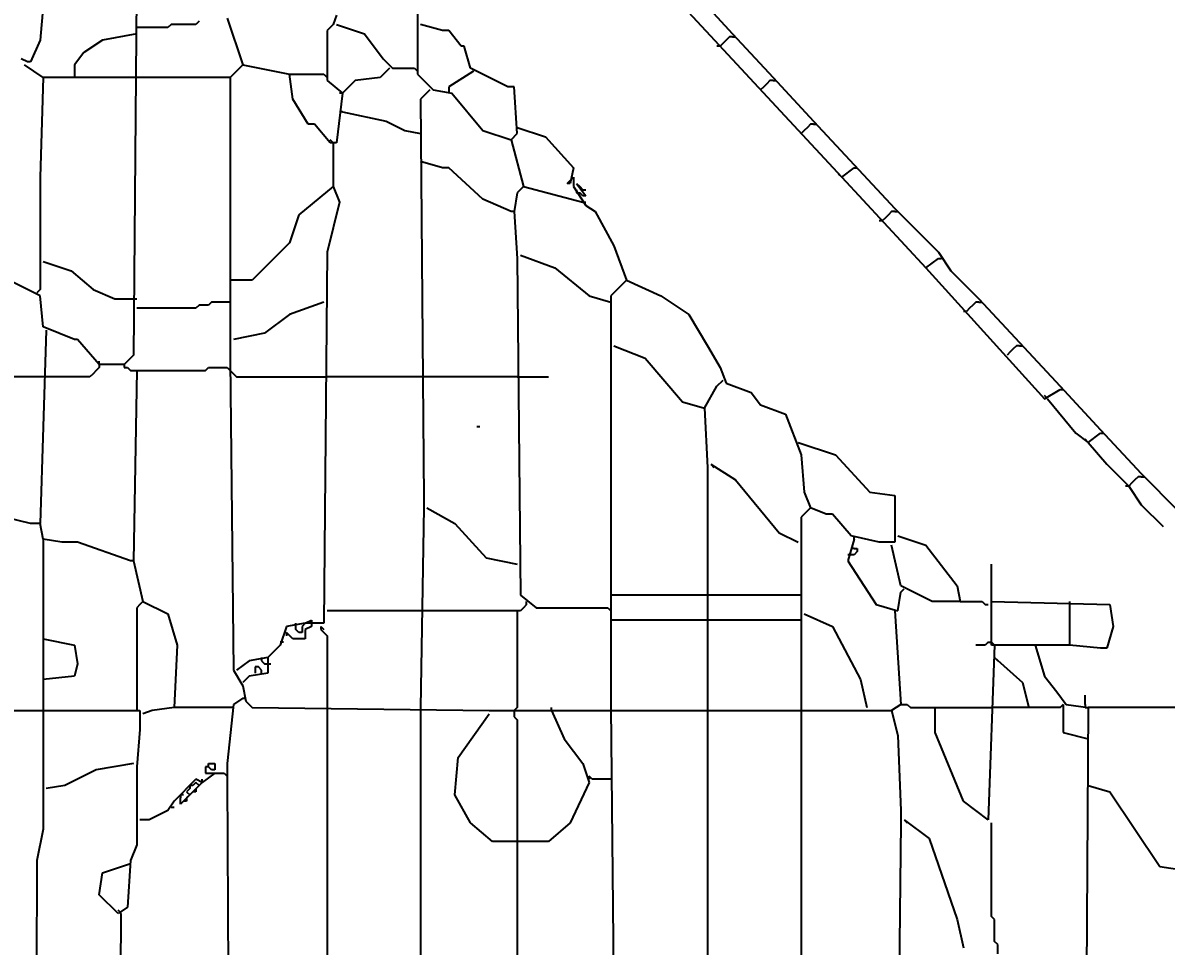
# Model space of a CAD drawing. Extents: x 4511820 to 5180432, y -1526536 to -944957.
# Drawn here: x 5108113.8 to 5108372.8, y -952126.2 to -951917 of the extents above; entities that cross this region are included whole.
import ezdxf

# ---------------------------------------------------------------- set-up
doc = ezdxf.new("R2010")
doc.units = 0
doc.header["$MEASUREMENT"] = 0
doc.layers.get('0').update_dxf_attribs({"linetype": 'CONTINUOUS'})
doc.layers.get('Defpoints').update_dxf_attribs({"color": 61, "linetype": 'CONTINUOUS'})
for name, color, linetype in [('KÓTY', 4, 'CONTINUOUS'), ('ZZ-chladenie', 133, 'CONTINUOUS'), ('ŠRAFY', 82, 'CONTINUOUS')]:
    doc.layers.add(name, color=color, linetype=linetype)
doc.styles.add('STYLE1', font='isocp.shx')
doc.dimstyles.new('STANDARD 50', dxfattribs={"dimtxt": 125, "dimasz": 140, "dimexe": 10, "dimexo": 200, "dimgap": 20, "dimtad": 1, "dimdsep": 46, "dimlunit": 6, "dimtxsty": 'STYLE1', "dimblk1": 'OBLIQUE', "dimblk2": 'OBLIQUE', "dimsah": 1, "dimcen": 2.5, "dimse1": 1, "dimse2": 1, "dimadec": 0, "dimazin": 0, "dimtfac": 1, "dimtmove": 1, "dimatfit": 3, "dimldrblk": 'OBLIQUE', "dimfxl": 1, "dimtolj": 1, "dimtzin": 0, "dimarcsym": 0})

# ---------------------------------------------------------------- blocks, each defined once
blk = doc.blocks.new('_OBLIQUE')
at = {"color": 0, "linetype": 'ByBlock'}
blk.add_line((-0.5, -0.5), (0.5, 0.5), dxfattribs=at)
blk = doc.blocks.new('*D54988')
at = {"layer": 'Defpoints', "color": 0}
for p in [(5104003.24, -949008.5), (5109212.5, -949008.5), (5106890, -959533.5)]:
    blk.add_point(p, dxfattribs=at)
at = {"layer": 'KÓTY', "color": 0, "lineweight": -2}
blk.add_line((5104003.24, -959533.5), (5104003.24, -949008.5), dxfattribs=at)
at = {"layer": 'KÓTY', "color": 0, "linetype": 'ByBlock', "lineweight": -2, "xscale": 140, "yscale": 140, "zscale": 140}
for p, rotation in [((5104003.24, -949008.5), 90), ((5104003.24, -959533.5), 270)]:
    blk.add_blockref('_OBLIQUE', p, dxfattribs=dict(at, rotation=rotation))
at = {"layer": 'KÓTY', "color": 0, "insert": (5103920.7, -954271), "char_height": 125, "attachment_point": 5, "rotation": 90, "style": 'STYLE1'}
blk.add_mtext('\\A1;10ﾠ525', dxfattribs=at)

msp = doc.modelspace()

# ---------------------------------------------------------------- hatches: boundary and pattern name
at = {"layer": 'ŠRAFY', "ltscale": 0.25}
h = msp.add_hatch(dxfattribs=at)
h.set_pattern_fill('DOTS', color=256, scale=2000)
h.paths.add_polyline_path([(5107392.5, -949038.5), (5107392.5, -951138.5), (5105843.5, -951138.5), (5105843.5, -951464.239), (5106123.081, -951464.239), (5106123.081, -951661.239), (5105563.919, -951661.239), (5105563.919, -951464.239), (5105843.5, -951464.239), (5105843.5, -951138.5), (5104992.5, -951138.5), (5104992.5, -949038.5), (5096362.5, -949038.5), (5096362.5, -961778.5), (5097852.5, -961778.5), (5097852.5, -962398.5), (5097822.5, -962398.5), (5097822.5, -967654.081), (5098060.5, -967654.081), (5098060.5, -967374.5), (5098257.5, -967374.5), (5098257.5, -967933.663), (5098060.5, -967933.663), (5098060.5, -967654.081), (5097822.5, -967654.081), (5097822.5, -974608.5), (5102588.5, -974608.5), (5102588.5, -974355.5), (5102308.919, -974355.5), (5102308.919, -974158.5), (5102868.081, -974158.5), (5102868.081, -974355.5), (5102588.5, -974355.5), (5102588.5, -974608.5), (5103176.5, -974608.5), (5103176.5, -974434.302, -0.4142136), (5103006.5, -974264.302, -1), (5103346.5, -974264.302, -0.4142136), (5103176.5, -974434.302), (5103176.5, -974608.5), (5104372.5, -974608.5), (5104372.5, -974573.5), (5104372.5, -974463.366), (5104336.574, -974463.366), (5104336.574, -974183.634), (5104608.426, -974183.634), (5104608.426, -974463.366), (5104572.5, -974463.366), (5104572.5, -974608.5), (5104765.719, -974608.5, -0.1496999), (5104755, -974573.5), (5104755, -974423.5, -0.6080477), (5104853.533, -974372.432), (5104936.985, -974254.16), (5104894.992, -974224.53), (5105016.574, -974146.867), (5105016.574, -974028.634), (5105047.5, -974028.634), (5105248.426, -974028.634), (5105248.426, -974268.366), (5105202.5, -974268.366), (5105202.5, -974448.5, -1), (5105062.5, -974448.5), (5105062.5, -974268.366), (5105016.574, -974268.366), (5105016.574, -974146.867), (5104978.977, -974283.789), (5104936.985, -974254.16), (5104853.533, -974372.432, -0.2437442), (5104880, -974423.5), (5104880, -974573.5, -0.1496999), (5104869.281, -974608.5), (5104995.719, -974608.5, -1.1342513), (5105106.357, -974552.474), (5105369.419, -974458.5), (5105369.419, -974360), (5105928.581, -974360), (5105928.581, -974557), (5105369.419, -974557), (5105369.419, -974458.5), (5105106.357, -974552.474, -0.085987), (5105110, -974573.5, -0.1496999), (5105099.281, -974608.5), (5109182.5, -974608.5), (5109182.5, -963894.122, -0.1316523), (5109147.5, -963903.5), (5108955.441, -963903.5), (5108955.441, -963957.628), (5108723.589, -963957.628), (5108723.589, -963717.897), (5108955.441, -963717.897), (5108955.441, -963763.5), (5109147.5, -963763.5, -0.1316523), (5109182.5, -963772.878), (5109182.5, -963370.782, -0.1032437), (5109157.5, -963376), (5108857.5, -963376, -0.7800315), (5108827.986, -963258.408, -0.1235756), (5108857.5, -963251), (5108901.599, -963251), (5108976.985, -963144.16), (5108934.992, -963114.53), (5109049.502, -963041.384), (5109018.977, -963173.789), (5108976.985, -963144.16), (5108901.599, -963251), (5109157.5, -963251, -0.1032437), (5109182.5, -963256.218), (5109182.5, -949038.5)])
h.paths.add_polyline_path([(5100537.098, -967855.99), (5100537.098, -967286.69), (5100737.213, -967286.69), (5100737.213, -967855.99)], flags=24)
h.paths.add_polyline_path([(5099829.642, -965394.219), (5099829.642, -964975.469), (5100029.691, -964975.469), (5100029.691, -965394.219)], flags=24)
h.paths.add_polyline_path([(5099829.6, -965481.531), (5099829.6, -965369.148), (5100004.378, -965369.148), (5100004.378, -965481.531)], flags=24)
h.paths.add_polyline_path([(5099829.691, -965569.031), (5099829.691, -965456.531), (5100004.691, -965456.531), (5100004.691, -965569.031)], flags=24)
h.paths.add_polyline_path([(5101699.579, -955023.583), (5102268.879, -955023.583), (5102268.879, -955223.697), (5101699.579, -955223.697)], flags=24)
h.paths.add_polyline_path([(5098455.301, -962328.637), (5098455.301, -962066.038), (5098705.301, -962066.038), (5098705.301, -962328.637)], flags=24)
h.paths.add_polyline_path([(5098543.427, -961758.476), (5098543.427, -961470.878), (5098793.427, -961470.878), (5098793.427, -961758.476)], flags=24)
h.paths.add_polyline_path([(5101378.656, -973619.167), (5101666.156, -973619.167), (5101666.156, -973794.169), (5101378.656, -973794.169)], flags=24)
h.paths.add_polyline_path([(5101291.344, -973619.078), (5101403.727, -973619.078), (5101403.727, -973793.856), (5101291.344, -973793.856)], flags=24)
h.paths.add_polyline_path([(5101203.844, -973619.169), (5101316.344, -973619.169), (5101316.344, -973794.169), (5101203.844, -973794.169)], flags=24)
h.paths.add_polyline_path([(5103817.87, -974550.655), (5103817.87, -974350.655), (5104067.87, -974350.655), (5104067.87, -974550.655)], flags=24)
h.paths.add_polyline_path([(5106187.857, -954001.949), (5106920.463, -954001.949), (5106920.463, -954302.768), (5106187.857, -954302.768)], flags=24)
h.paths.add_polyline_path([(5106210.652, -951515.99), (5106906.696, -951515.99), (5106906.696, -951816.808), (5106210.652, -951816.808)], flags=24)
h.paths.add_polyline_path([(5107899.671, -951487.49), (5108633.641, -951487.49), (5108633.641, -951791.719), (5107899.671, -951791.719)], flags=24)
h.paths.add_polyline_path([(5108120.295, -954016.553), (5108699.968, -954016.553), (5108699.968, -954320.783), (5108120.295, -954320.783)], flags=24)
h.paths.add_polyline_path([(5101850.571, -951515.99), (5102546.615, -951515.99), (5102546.615, -951816.808), (5101850.571, -951816.808)], flags=24)
h.paths.add_polyline_path([(5106012.427, -959461.698), (5106581.726, -959461.698), (5106581.726, -959661.812), (5106012.427, -959661.812)], flags=24)
h.paths.add_polyline_path([(5103833.155, -960727.344), (5103833.155, -960439.844), (5104008.156, -960439.844), (5104008.156, -960727.344)], flags=24)
h.paths.add_polyline_path([(5103833.065, -960814.656), (5103833.065, -960702.273), (5104007.844, -960702.273), (5104007.844, -960814.656)], flags=24)
h.paths.add_polyline_path([(5103833.155, -960902.156), (5103833.155, -960789.621), (5104008.156, -960789.621), (5104008.156, -960902.156)], flags=24)
h.paths.add_polyline_path([(5104257.502, -952952.393), (5104257.502, -952689.795), (5104432.6, -952689.795), (5104432.6, -952952.393)], flags=24)
h.paths.add_polyline_path([(5104257.46, -953039.705), (5104257.46, -952927.322), (5104432.238, -952927.322), (5104432.238, -953039.705)], flags=24)
h.paths.add_polyline_path([(5104257.55, -953127.205), (5104257.55, -953014.67), (5104432.551, -953014.67), (5104432.551, -953127.205)], flags=24)
h.paths.add_polyline_path([(5098459.732, -962718.668), (5098459.732, -962431.07), (5098709.732, -962431.07), (5098709.732, -962718.668)], flags=24)
h.paths.add_polyline_path([(5107092.406, -973619.169), (5107354.906, -973619.169), (5107354.906, -973794.169), (5107092.406, -973794.169)], flags=24)
h.paths.add_polyline_path([(5107005.094, -973619.078), (5107117.477, -973619.078), (5107117.477, -973793.856), (5107005.094, -973793.856)], flags=24)
h.paths.add_polyline_path([(5106905.094, -973619.169), (5107030.094, -973619.169), (5107030.094, -973794.169), (5106905.094, -973794.169)], flags=24)
h.paths.add_polyline_path([(5096396.76, -955484.199), (5096684.358, -955484.199), (5096684.358, -955734.199), (5096396.76, -955734.199)], flags=24)
h.paths.add_polyline_path([(5108891.981, -955576.255), (5109179.58, -955576.255), (5109179.58, -955826.255), (5108891.981, -955826.255)], flags=24)
h.paths.add_polyline_path([(5099848.356, -952144.844), (5099848.356, -951882.344), (5100023.356, -951882.344), (5100023.356, -952144.844)], flags=24)
h.paths.add_polyline_path([(5099848.265, -952232.156), (5099848.265, -952119.773), (5100023.043, -952119.773), (5100023.043, -952232.156)], flags=24)
h.paths.add_polyline_path([(5099848.356, -952319.656), (5099848.356, -952206.952), (5100023.356, -952206.952), (5100023.356, -952319.656)], flags=24)
h.paths.add_polyline_path([(5099848.356, -958544.844), (5099848.356, -958282.344), (5100023.356, -958282.344), (5100023.356, -958544.844)], flags=24)
h.paths.add_polyline_path([(5099848.265, -958632.156), (5099848.265, -958519.773), (5100023.043, -958519.773), (5100023.043, -958632.156)], flags=24)
h.paths.add_polyline_path([(5099848.356, -958719.656), (5099848.356, -958606.952), (5100023.356, -958606.952), (5100023.356, -958719.656)], flags=24)
h.paths.add_polyline_path([(5097774.055, -955643.761), (5098061.555, -955643.761), (5098061.555, -955818.761), (5097774.055, -955818.761)], flags=24)
h.paths.add_polyline_path([(5097686.743, -955643.67), (5097799.127, -955643.67), (5097799.127, -955818.449), (5097686.743, -955818.449)], flags=24)
h.paths.add_polyline_path([(5097586.743, -955643.761), (5097711.743, -955643.761), (5097711.743, -955818.761), (5097586.743, -955818.761)], flags=24)
h.paths.add_polyline_path([(5107929.281, -959902.954), (5108348.031, -959902.954), (5108348.031, -960102.955), (5107929.281, -960102.955)], flags=24)
h.paths.add_polyline_path([(5107841.969, -959902.864), (5107954.352, -959902.864), (5107954.352, -960077.642), (5107841.969, -960077.642)], flags=24)
h.paths.add_polyline_path([(5107754.469, -959902.954), (5107867.004, -959902.954), (5107867.004, -960077.955), (5107754.469, -960077.955)], flags=24)
h.paths.add_polyline_path([(5101520.531, -959902.955), (5101939.281, -959902.955), (5101939.281, -960102.955), (5101520.531, -960102.955)], flags=24)
h.paths.add_polyline_path([(5101433.219, -959902.864), (5101545.602, -959902.864), (5101545.602, -960077.642), (5101433.219, -960077.642)], flags=24)
h.paths.add_polyline_path([(5101283.219, -959902.906), (5101458.317, -959902.906), (5101458.317, -960078.004), (5101283.219, -960078.004)], flags=24)
h.paths.add_polyline_path([(5097002.131, -961044.093), (5097302.681, -961044.093), (5097302.681, -961219.207), (5097002.131, -961219.207)], flags=24)
h.paths.add_polyline_path([(5096914.819, -961044.116), (5097027.203, -961044.116), (5097027.203, -961218.895), (5096914.819, -961218.895)], flags=24)
h.paths.add_polyline_path([(5096852.319, -961044.207), (5096939.819, -961044.207), (5096939.819, -961219.207), (5096852.319, -961219.207)], flags=24)
h.paths.add_polyline_path([(5098555.441, -955433.643), (5098555.441, -955146.045), (5098730.54, -955146.045), (5098730.54, -955433.643)], flags=24)
h.paths.add_polyline_path([(5098555.399, -955520.955), (5098555.399, -955408.572), (5098730.178, -955408.572), (5098730.178, -955520.955)], flags=24)
h.paths.add_polyline_path([(5098555.489, -955670.955), (5098555.489, -955495.92), (5098730.49, -955495.92), (5098730.49, -955670.955)], flags=24)
h.paths.add_polyline_path([(5098555.441, -968528.643), (5098555.441, -968241.045), (5098730.54, -968241.045), (5098730.54, -968528.643)], flags=24)
h.paths.add_polyline_path([(5098555.399, -968615.955), (5098555.399, -968503.572), (5098730.178, -968503.572), (5098730.178, -968615.955)], flags=24)
h.paths.add_polyline_path([(5098555.489, -968765.955), (5098555.489, -968590.92), (5098730.49, -968590.92), (5098730.49, -968765.955)], flags=24)
h.paths.add_polyline_path([(5099106.157, -961836.143), (5099106.157, -961548.545), (5099281.255, -961548.545), (5099281.255, -961836.143)], flags=24)
h.paths.add_polyline_path([(5099106.115, -961923.455), (5099106.115, -961811.072), (5099280.894, -961811.072), (5099280.894, -961923.455)], flags=24)
h.paths.add_polyline_path([(5099106.205, -962098.455), (5099106.205, -961898.455), (5099281.206, -961898.455), (5099281.206, -962098.455)], flags=24)
h.paths.add_polyline_path([(5103479.631, -961044.093), (5103767.681, -961044.093), (5103767.681, -961219.207), (5103479.631, -961219.207)], flags=24)
h.paths.add_polyline_path([(5103392.319, -961044.116), (5103504.703, -961044.116), (5103504.703, -961218.895), (5103392.319, -961218.895)], flags=24)
h.paths.add_polyline_path([(5103267.319, -961044.207), (5103417.319, -961044.207), (5103417.319, -961219.207), (5103267.319, -961219.207)], flags=24)
h.paths.add_polyline_path([(5099829.69, -971535.469), (5099829.69, -971104.219), (5100029.691, -971104.219), (5100029.691, -971535.469)], flags=24)
h.paths.add_polyline_path([(5099829.6, -971622.781), (5099829.6, -971510.398), (5100004.378, -971510.398), (5100004.378, -971622.781)], flags=24)
h.paths.add_polyline_path([(5099829.691, -971710.281), (5099829.691, -971597.577), (5100004.691, -971597.577), (5100004.691, -971710.281)], flags=24)
h.paths.add_polyline_path([(5103479.631, -964207.8), (5103767.681, -964207.8), (5103767.681, -964382.915), (5103479.631, -964382.915)], flags=24)
h.paths.add_polyline_path([(5103392.319, -964207.824), (5103504.703, -964207.824), (5103504.703, -964382.602), (5103392.319, -964382.602)], flags=24)
h.paths.add_polyline_path([(5103267.319, -964207.915), (5103417.319, -964207.915), (5103417.319, -964382.915), (5103267.319, -964382.915)], flags=24)
h.paths.add_polyline_path([(5099810.941, -962232.299), (5099810.941, -961944.701), (5100060.941, -961944.701), (5100060.941, -962232.299)], flags=24)
h.paths.add_polyline_path([(5103833.155, -954296.094), (5103833.155, -954008.594), (5104008.156, -954008.594), (5104008.156, -954296.094)], flags=24)
h.paths.add_polyline_path([(5103833.065, -954383.406), (5103833.065, -954271.023), (5104007.844, -954271.023), (5104007.844, -954383.406)], flags=24)
h.paths.add_polyline_path([(5103833.107, -954533.406), (5103833.107, -954358.308), (5104008.206, -954358.308), (5104008.206, -954533.406)], flags=24)
h.paths.add_polyline_path([(5104257.502, -950474.893), (5104257.502, -950187.295), (5104432.6, -950187.295), (5104432.6, -950474.893)], flags=24)
h.paths.add_polyline_path([(5104257.46, -950562.205), (5104257.46, -950449.822), (5104432.238, -950449.822), (5104432.238, -950562.205)], flags=24)
h.paths.add_polyline_path([(5104257.55, -950649.705), (5104257.55, -950537.17), (5104432.551, -950537.17), (5104432.551, -950649.705)], flags=24)
h.paths.add_polyline_path([(5107199.451, -950002.883), (5107487.049, -950002.883), (5107487.049, -950252.883), (5107199.451, -950252.883)], flags=24)
h.paths.add_polyline_path([(5101243.833, -954595.102), (5101506.431, -954595.102), (5101506.431, -954770.217), (5101243.833, -954770.217)], flags=24)
h.paths.add_polyline_path([(5101156.069, -954595.126), (5101268.453, -954595.126), (5101268.453, -954769.904), (5101156.069, -954769.904)], flags=24)
h.paths.add_polyline_path([(5101068.569, -954595.152), (5101181.069, -954595.152), (5101181.069, -954770.217), (5101068.569, -954770.217)], flags=24)
h.paths.add_polyline_path([(5105127.308, -955649.264), (5105427.406, -955649.264), (5105427.406, -955824.362), (5105127.308, -955824.362)], flags=24)
h.paths.add_polyline_path([(5105040.094, -955649.222), (5105152.477, -955649.222), (5105152.477, -955824.001), (5105040.094, -955824.001)], flags=24)
h.paths.add_polyline_path([(5104952.594, -955649.313), (5105065.094, -955649.313), (5105065.094, -955824.313), (5104952.594, -955824.313)], flags=24)
h.paths.add_polyline_path([(5098459.732, -949358.668), (5098459.732, -949071.07), (5098709.732, -949071.07), (5098709.732, -949358.668)], flags=24)
h.paths.add_polyline_path([(5107371.107, -954595.168), (5107658.705, -954595.168), (5107658.705, -954770.266), (5107371.107, -954770.266)], flags=24)
h.paths.add_polyline_path([(5107283.795, -954595.126), (5107396.178, -954595.126), (5107396.178, -954769.904), (5107283.795, -954769.904)], flags=24)
h.paths.add_polyline_path([(5107196.295, -954595.216), (5107308.83, -954595.216), (5107308.83, -954770.217), (5107196.295, -954770.217)], flags=24)
h.paths.add_polyline_path([(5108768.701, -954557.802), (5109056.299, -954557.802), (5109056.299, -954807.802), (5108768.701, -954807.802)], flags=24)
h.paths.add_polyline_path([(5100606.107, -950443.136), (5100893.705, -950443.136), (5100893.705, -950618.234), (5100606.107, -950618.234)], flags=24)
h.paths.add_polyline_path([(5100518.795, -950443.094), (5100631.178, -950443.094), (5100631.178, -950617.873), (5100518.795, -950617.873)], flags=24)
h.paths.add_polyline_path([(5100431.295, -950443.185), (5100543.795, -950443.185), (5100543.795, -950618.185), (5100431.295, -950618.185)], flags=24)
h.paths.add_polyline_path([(5108233.607, -950443.136), (5108521.205, -950443.136), (5108521.205, -950618.234), (5108233.607, -950618.234)], flags=24)
h.paths.add_polyline_path([(5108146.295, -950443.094), (5108258.678, -950443.094), (5108258.678, -950617.873), (5108146.295, -950617.873)], flags=24)
h.paths.add_polyline_path([(5108083.795, -950443.185), (5108171.295, -950443.185), (5108171.295, -950618.185), (5108083.795, -950618.185)], flags=24)
h.paths.add_polyline_path([(5102747.357, -958499.971), (5103034.955, -958499.971), (5103034.955, -958675.069), (5102747.357, -958675.069)], flags=24)
h.paths.add_polyline_path([(5102660.045, -958499.929), (5102772.428, -958499.929), (5102772.428, -958674.708), (5102660.045, -958674.708)], flags=24)
h.paths.add_polyline_path([(5102510.045, -958500.019), (5102685.08, -958500.019), (5102685.08, -958675.02), (5102510.045, -958675.02)], flags=24)
h.paths.add_polyline_path([(5100741.574, -954906.134), (5100973.426, -954906.134), (5100973.426, -955145.866), (5100741.574, -955145.866)], flags=16)
h.paths.add_polyline_path([(5101042.658, -968008.634), (5101274.511, -968008.634), (5101274.511, -968248.366), (5101042.658, -968248.366)], flags=16)
h.paths.add_polyline_path([(5107022.833, -968086.134), (5107294.685, -968086.134), (5107294.685, -968365.866), (5107022.833, -968365.866)], flags=16)
h.paths.add_polyline_path([(5107208.589, -959488.648), (5107208.589, -959432.271), (5107208.589, -959385.215, -0.6120971), (5107097.56, -959328.5), (5107097.56, -959148.366), (5107051.633, -959148.366), (5107051.633, -958908.634), (5107283.486, -958908.634), (5107283.486, -959148.366), (5107237.56, -959148.366), (5107237.56, -959328.5, -0.0584809), (5107235.622, -959344.856), (5107440.441, -959344.856), (5107440.441, -959584.588), (5107208.589, -959584.588)], flags=16)
h.paths.add_polyline_path([(5106169.801, -954082.897), (5106169.801, -954322.628), (5105937.949, -954322.628), (5105937.949, -954082.897)], flags=16)
h.paths.add_polyline_path([(5106195, -953911, -0.2212784), (5106242.814, -953933.25), (5106242.814, -951827.295), (5106292.814, -951827.295), (5106302.814, -951827.295), (5106331.178, -951827.295), (5107196.868, -951827.295), (5107196.868, -951818.8), (5107206.53, -951818.8), (5107206.53, -951835), (5107216.768, -951827.295), (5107216.768, -951818.8), (5107226.43, -951818.8), (5107226.43, -951835), (5107236.668, -951827.295), (5107236.668, -951818.8), (5107246.33, -951818.8), (5107246.33, -951835), (5107565.698, -951827.295), (5108431.388, -951827.295), (5108431.388, -951818.8), (5108441.049, -951818.8), (5108441.049, -951827.295), (5108451.288, -951827.295), (5108451.288, -951818.8), (5108460.949, -951818.8), (5108460.949, -951827.295), (5108471.188, -951827.295), (5108471.188, -951818.8), (5108480.849, -951818.8), (5108480.849, -951827.295), (5108548.468, -951827.295), (5108558.468, -951827.295), (5108608.468, -951827.295), (5108608.468, -953984.079), (5108558.468, -953984.079), (5108548.468, -953984.079), (5108499.806, -953984.079), (5107634.144, -953984.079), (5107634.144, -953995.196), (5107624.482, -953995.196), (5107624.482, -953984.079), (5107614.244, -953984.079), (5107614.244, -953995.196), (5107604.582, -953995.196), (5107604.582, -953984.079), (5107594.344, -953984.079), (5107594.344, -953995.196), (5107584.682, -953995.196), (5107584.682, -953984.079), (5107265.2, -953975.79), (5106399.624, -953984.079), (5106399.624, -953995.196), (5106389.963, -953995.196), (5106389.963, -953978.996), (5106379.724, -953984.079), (5106379.724, -953995.196), (5106370.063, -953995.196), (5106370.063, -953978.996), (5106359.824, -953984.079), (5106359.824, -953995.196), (5106350.163, -953995.196), (5106350.163, -953978.996), (5106302.814, -953984.079), (5106292.814, -953984.079), (5106256.598, -953984.079, -0.2312196), (5106224.514, -954028.592, -0.1235756), (5106195, -954036), (5105845, -954036, -0.7800315), (5105815.486, -953918.408, -0.1235756), (5105845, -953911), (5105889.099, -953911), (5105964.485, -953804.16), (5105922.492, -953774.53), (5106037.002, -953701.384), (5106006.477, -953833.789), (5105964.485, -953804.16), (5105889.099, -953911), (5106195, -953911)], flags=16)
h.paths.add_polyline_path([(5106802.5, -959833.5, -1), (5106677.5, -959833.5), (5106677.5, -959548.002), (5106569.7, -959558.614), (5106569.7, -959657.114), (5106010.537, -959657.114), (5106010.537, -959460.114), (5106569.7, -959460.114), (5106569.7, -959558.614), (5106677.5, -959548.002), (5106677.5, -959533.5, -1), (5106802.5, -959535.697), (5106827.501, -959533.236, -0.9978924), (5106952.5, -959533.5, -0.2398462), (5106926.781, -959584.031), (5106901.477, -959693.789), (5106859.485, -959664.16), (5106802.5, -959744.922)], flags=16)
h.paths.add_polyline_path([(5102256.852, -955021.998), (5102256.852, -955218.998), (5101697.689, -955218.998), (5101697.689, -955120.498), (5101697.689, -955021.998)], flags=16)
edge = h.paths.add_edge_path(flags=16)
edge.add_arc((5101167.5, -955193.5), 62.5, 7.83973, 360, ccw=False)
h.paths.add_polyline_path([(5100535.514, -967298.716), (5100732.514, -967298.716), (5100732.514, -967857.879), (5100634.014, -967857.879), (5100636.815, -968113.504, -0.4174264), (5100700, -968176, -1), (5100830, -968176), (5100830, -968286.607), (5100844.992, -968277.03), (5100959.502, -968203.884), (5100928.977, -968336.289), (5100886.985, -968306.66), (5100830, -968387.422), (5100830, -968476, -1), (5100705, -968476), (5100700, -968176, -2.3956322), (5100636.815, -968113.504), (5100634.014, -967857.879), (5100535.514, -967857.879)], flags=16)
h.paths.add_polyline_path([(5108274.601, -951919.467), (5108283.786, -951929.359), (5108292.972, -951939.252), (5108299.332, -951951.971), (5108251.386, -951900.337), (5108274.601, -951919.467)], flags=0)
h.paths.add_polyline_path([(5108311.345, -951959.037), (5108321.237, -951968.93), (5108299.332, -951951.971)], flags=0)
h.paths.add_polyline_path([(5107790.931, -953894.53), (5107781.746, -953884.637), (5107772.559, -953874.744), (5107766.2, -953862.026), (5107814.146, -953913.66), (5107790.931, -953894.53)], flags=0)
h.paths.add_polyline_path([(5107754.187, -953854.96), (5107744.295, -953845.067), (5107766.2, -953862.026)], flags=0)
h.paths.add_polyline_path([(5108118.366, -951887.295), (5108075.336, -951887.295), (5108076.825, -951912.401), (5108086.643, -951912.401), (5108082.403, -951901.096), (5108066.857, -951894.029), (5108075.336, -951887.295), (5108092.295, -951894.029), (5108080.99, -951879.897), (5108105.721, -951879.191)], flags=0)
h.paths.add_polyline_path([(5107040.081, -951919.467), (5107049.266, -951929.359), (5107058.453, -951939.252), (5107064.812, -951951.971), (5107016.866, -951900.337), (5107040.081, -951919.467)], flags=0)
h.paths.add_polyline_path([(5107076.825, -951959.037), (5107086.717, -951968.93), (5107064.812, -951951.971)], flags=0)
h.paths.add_polyline_path([(5106556.411, -953894.53), (5106547.226, -953884.637), (5106538.04, -953874.744), (5106531.68, -953862.026), (5106579.626, -953913.66), (5106556.411, -953894.53)], flags=0)
h.paths.add_polyline_path([(5106519.667, -953854.96), (5106509.775, -953845.067), (5106531.68, -953862.026)], flags=0)
h.paths.add_polyline_path([(5106958.659, -953934.079), (5106906.89, -953932.687), (5106884.985, -953932.796), (5106863.787, -953932.901), (5106841.882, -953933.01), (5106820.683, -953933.115), (5106798.778, -953933.224), (5106753.693, -953933.449), (5106721.897, -953934.079), (5106906.89, -953932.687), (5106906.824, -953922.087), (5106972.097, -953924.079), (5106950.711, -953921.053), (5106958.659, -953934.079), (5106973.311, -953934.806), (5106993.802, -953934.079)], flags=0)
h.paths.add_polyline_path([(5100947.5, -955026, 1), (5100767.5, -955026, 1)], flags=0)
h.paths.add_polyline_path([(5101088.585, -968128.5, -1.0000005), (5101228.585, -968128.5, -1.0000005)], flags=0)
h.paths.add_polyline_path([(5107233.759, -968226, 1), (5107083.759, -968226, 1)], flags=0)
h.paths.add_polyline_path([(5105976.86, -954198.5, -1.0000005), (5106116.86, -954198.5, -1.0000005)], flags=0)
h.paths.add_polyline_path([(5107181.067, -951864.295, -0.4142136), (5107174.067, -951857.295, -0.4142136), (5107181.067, -951850.295, -0.4142136), (5107188.067, -951857.295)], flags=0)
h.paths.add_polyline_path([(5108422.587, -951857.295, -0.4142136), (5108415.587, -951864.295, -0.4142136), (5108408.587, -951857.295, -0.4142136), (5108415.587, -951850.295, -0.4142136)], flags=0)
h.paths.add_polyline_path([(5107642.587, -953956.702, -0.4142136), (5107649.587, -953949.702, -0.4142136), (5107656.587, -953956.702), (5107649.587, -953963.702, -0.4142136)], flags=0)
h.paths.add_polyline_path([(5106408.067, -953956.702, -0.4142136), (5106415.067, -953949.702, -0.4142136), (5106422.067, -953956.702), (5106415.067, -953963.702, -0.4142136)], flags=0)

# ---------------------------------------------------------------- linework, layer by layer
at = {"layer": 'ZZ-chladenie'}
for p, q in [((5108258.349, -951901.802), (5108274.601, -951919.467)), ((5108203.233, -951905.335), (5108203.233, -951925.827)), ((5108139.638, -951907.455), (5108138.931, -951992.248)), ((5108262.588, -951912.401), (5108299.332, -951951.971)), ((5108118.44, -951913.107), (5108117.734, -951920.88)), ((5108147.411, -951917.348), (5108146.704, -951918.054)), ((5108153.063, -951917.348), (5108147.411, -951917.348)), ((5108153.77, -951916.641), (5108153.063, -951917.348)), ((5108160.13, -951915.934), (5108163.663, -951926.533)), ((5108184.154, -951917.348), (5108182.741, -951918.761)), ((5108184.861, -951915.228), (5108184.154, -951917.348)), ((5108184.861, -951917.348), (5108191.22, -951919.467)), ((5108208.886, -951918.761), (5108203.94, -951917.348)), ((5108139.638, -951919.467), (5108131.866, -951920.88)), ((5108146.704, -951918.054), (5108139.638, -951918.054)), ((5108182.741, -951918.761), (5108182.741, -951930.066)), ((5108191.22, -951919.467), (5108195.461, -951925.12)), ((5108210.299, -951918.761), (5108208.886, -951918.761)), ((5108213.126, -951922.293), (5108210.299, -951918.761)), ((5108273.894, -951920.174), (5108273.188, -951920.88)), ((5108274.601, -951920.174), (5108273.894, -951920.174)), ((5108274.601, -951919.467), (5108283.786, -951929.359)), ((5108274.601, -951920.174), (5108275.307, -951920.174)), ((5108117.734, -951920.88), (5108115.613, -951925.827)), ((5108131.866, -951920.88), (5108127.626, -951923.707)), ((5108213.832, -951922.293), (5108213.126, -951922.293)), ((5108215.245, -951927.24), (5108213.832, -951922.293)), ((5108271.774, -951922.293), (5108271.067, -951922.293)), ((5108272.481, -951921.587), (5108271.774, -951922.293)), ((5108273.188, -951920.88), (5108272.481, -951921.587)), ((5108114.907, -951925.827), (5108113.493, -951925.12)), ((5108127.626, -951923.707), (5108125.506, -951926.533)), ((5108195.461, -951925.12), (5108197.58, -951927.24)), ((5108118.44, -951929.359), (5108114.2, -951926.533)), ((5108115.613, -951925.827), (5108114.907, -951925.827)), ((5108125.506, -951926.533), (5108125.506, -951929.359)), ((5108163.663, -951926.533), (5108160.836, -951929.359)), ((5108163.663, -951926.533), (5108174.262, -951928.653)), ((5108196.874, -951927.24), (5108194.754, -951929.359)), ((5108197.58, -951927.24), (5108202.527, -951927.24)), ((5108202.527, -951927.24), (5108203.233, -951927.946)), ((5108203.233, -951925.827), (5108203.233, -951928.653)), ((5108215.952, -951927.946), (5108210.299, -951931.48)), ((5108223.724, -951931.48), (5108215.245, -951927.24)), ((5108118.44, -951929.359), (5108117.734, -951951.971)), ((5108125.506, -951929.359), (5108118.44, -951929.359)), ((5108139.638, -951929.359), (5108125.506, -951929.359)), ((5108160.836, -951929.359), (5108139.638, -951929.359)), ((5108160.836, -951929.359), (5108160.836, -951993.661)), ((5108174.969, -951934.306), (5108174.262, -951928.653)), ((5108174.262, -951928.653), (5108182.035, -951928.653)), ((5108182.035, -951928.653), (5108182.741, -951929.359)), ((5108182.741, -951930.066), (5108186.274, -951932.893)), ((5108189.101, -951930.066), (5108186.274, -951932.893)), ((5108194.754, -951929.359), (5108189.101, -951930.066)), ((5108203.233, -951928.653), (5108206.766, -951932.186)), ((5108283.08, -951930.066), (5108282.373, -951930.773)), ((5108283.786, -951930.066), (5108283.08, -951930.066)), ((5108283.786, -951929.359), (5108292.972, -951939.252)), ((5108283.786, -951930.066), (5108284.493, -951930.066)), ((5108186.274, -951932.893), (5108184.861, -951944.198)), ((5108186.274, -951932.893), (5108185.568, -951932.893)), ((5108206.059, -951932.186), (5108203.94, -951934.306)), ((5108206.766, -951932.186), (5108211.006, -951932.893)), ((5108210.299, -951931.48), (5108210.299, -951932.186)), ((5108210.299, -951932.186), (5108210.299, -951932.893)), ((5108211.006, -951932.893), (5108218.072, -951941.372)), ((5108225.138, -951931.48), (5108223.724, -951931.48)), ((5108225.845, -951942.079), (5108225.138, -951931.48)), ((5108281.667, -951931.48), (5108280.96, -951932.186)), ((5108282.373, -951930.773), (5108281.667, -951931.48)), ((5108178.502, -951939.959), (5108174.969, -951934.306)), ((5108203.94, -951934.306), (5108204.646, -952024.752)), ((5108186.274, -951937.132), (5108185.568, -951937.132)), ((5108186.274, -951937.132), (5108196.167, -951939.252)), ((5108179.915, -951939.959), (5108178.502, -951939.959)), ((5108183.448, -951944.198), (5108179.915, -951939.959)), ((5108196.167, -951939.252), (5108200.406, -951941.372)), ((5108225.845, -951940.666), (5108232.204, -951942.785)), ((5108291.559, -951940.666), (5108290.853, -951941.372)), ((5108292.266, -951939.959), (5108291.559, -951940.666)), ((5108292.972, -951939.959), (5108292.266, -951939.959)), ((5108292.972, -951939.252), (5108302.158, -951949.145)), ((5108292.972, -951939.959), (5108293.679, -951939.959)), ((5108184.154, -951944.198), (5108183.448, -951943.492)), ((5108200.406, -951941.372), (5108203.94, -951942.079)), ((5108218.072, -951941.372), (5108224.431, -951943.492)), ((5108224.431, -951943.492), (5108225.845, -951942.079)), ((5108224.431, -951943.492), (5108227.258, -951954.091)), ((5108232.204, -951942.785), (5108238.563, -951949.851)), ((5108290.853, -951941.372), (5108290.146, -951942.079)), ((5108184.861, -951944.198), (5108183.448, -951944.198)), ((5108184.154, -951944.198), (5108184.154, -951954.091)), ((5108208.886, -951949.851), (5108203.94, -951948.438)), ((5108210.299, -951949.851), (5108208.886, -951949.851)), ((5108218.072, -951956.918), (5108210.299, -951949.851)), ((5108238.563, -951949.851), (5108237.857, -951953.384)), ((5108299.332, -951951.971), (5108298.625, -951951.264)), ((5108299.332, -951951.971), (5108302.158, -951949.851)), ((5108302.158, -951949.145), (5108311.345, -951959.037)), ((5108302.158, -951949.851), (5108302.865, -951949.851)), ((5108117.734, -951951.971), (5108117.734, -951977.409)), ((5108237.15, -951953.384), (5108238.563, -951951.971)), ((5108237.857, -951953.384), (5108237.15, -951953.384)), ((5108238.563, -951951.971), (5108238.563, -951954.091)), ((5108239.27, -951953.384), (5108239.977, -951954.091)), ((5108239.27, -951953.384), (5108241.39, -951956.211)), ((5108299.332, -951951.971), (5108318.41, -951972.463)), ((5108184.154, -951954.091), (5108176.382, -951960.45)), ((5108184.154, -951954.091), (5108185.568, -951957.624)), ((5108225.845, -951955.505), (5108225.138, -951959.744)), ((5108227.258, -951954.091), (5108225.845, -951955.505)), ((5108227.258, -951954.091), (5108240.683, -951957.624)), ((5108238.563, -951954.091), (5108241.39, -951958.331)), ((5108239.27, -951954.798), (5108239.27, -951955.505)), ((5108239.27, -951955.505), (5108239.977, -951955.505)), ((5108239.977, -951954.091), (5108240.683, -951954.798)), ((5108240.683, -951956.211), (5108239.977, -951955.505)), ((5108240.683, -951954.798), (5108241.39, -951954.798)), ((5108241.39, -951956.211), (5108240.683, -951956.211)), ((5108185.568, -951957.624), (5108182.741, -951968.93)), ((5108224.431, -951959.744), (5108218.072, -951956.918)), ((5108240.683, -951957.624), (5108241.39, -951957.624)), ((5108241.39, -951958.331), (5108243.51, -951959.744)), ((5108311.345, -951959.037), (5108321.237, -951968.93)), ((5108176.382, -951960.45), (5108174.262, -951966.81)), ((5108225.138, -951959.744), (5108224.431, -951959.744)), ((5108225.138, -951959.744), (5108225.845, -951970.343)), ((5108243.51, -951959.744), (5108247.749, -951967.516)), ((5108309.224, -951961.157), (5108308.518, -951961.864)), ((5108309.931, -951960.45), (5108309.224, -951961.157)), ((5108310.638, -951959.744), (5108309.931, -951960.45)), ((5108311.345, -951959.744), (5108310.638, -951959.744)), ((5108311.345, -951959.744), (5108312.051, -951959.744)), ((5108308.518, -951961.864), (5108307.811, -951961.864)), ((5108174.262, -951966.81), (5108165.783, -951975.289)), ((5108182.741, -951968.93), (5108182.035, -952053.016)), ((5108247.749, -951967.516), (5108250.576, -951975.289)), ((5108321.237, -951968.93), (5108324.063, -951973.17)), ((5108118.44, -951971.05), (5108124.8, -951973.17)), ((5108225.845, -951970.343), (5108226.551, -952046.657)), ((5108226.551, -951969.636), (5108234.324, -951972.463)), ((5108318.41, -951972.463), (5108317.704, -951971.756)), ((5108318.41, -951972.463), (5108321.237, -951970.343)), ((5108321.237, -951970.343), (5108321.943, -951970.343)), ((5108124.8, -951973.17), (5108129.745, -951977.409)), ((5108234.324, -951972.463), (5108242.097, -951978.823)), ((5108318.41, -951972.463), (5108345.262, -952002.141)), ((5108324.063, -951973.17), (5108330.423, -951979.529)), ((5108117.734, -951978.823), (5108110.667, -951975.289)), ((5108165.783, -951975.289), (5108160.836, -951975.289)), ((5108250.576, -951975.289), (5108247.043, -951978.823)), ((5108250.576, -951975.289), (5108258.349, -951978.823)), ((5108117.734, -951977.409), (5108117.027, -951978.116)), ((5108118.44, -951985.889), (5108117.734, -951978.823)), ((5108129.745, -951977.409), (5108134.692, -951979.529)), ((5108134.692, -951979.529), (5108139.638, -951979.529)), ((5108242.097, -951978.823), (5108247.043, -951980.236)), ((5108247.043, -951978.823), (5108247.043, -952072.095)), ((5108258.349, -951978.823), (5108264.708, -951983.062)), ((5108330.423, -951979.529), (5108339.608, -951989.421)), ((5108153.063, -951981.649), (5108139.638, -951981.649)), ((5108153.77, -951980.942), (5108153.063, -951981.649)), ((5108155.89, -951980.942), (5108153.77, -951980.942)), ((5108156.597, -951980.236), (5108155.89, -951980.942)), ((5108160.836, -951980.236), (5108156.597, -951980.236)), ((5108182.035, -951980.236), (5108174.262, -951983.062)), ((5108327.597, -951982.355), (5108326.89, -951982.355)), ((5108328.303, -951981.649), (5108327.597, -951982.355)), ((5108329.01, -951980.942), (5108328.303, -951981.649)), ((5108329.716, -951980.236), (5108329.01, -951980.942)), ((5108330.423, -951980.236), (5108329.716, -951980.236)), ((5108330.423, -951980.236), (5108331.129, -951980.236)), ((5108174.262, -951983.062), (5108168.609, -951987.302)), ((5108264.708, -951983.062), (5108268.948, -951990.128)), ((5108119.147, -951986.595), (5108117.734, -952030.405)), ((5108125.506, -951988.715), (5108118.44, -951985.889)), ((5108168.609, -951987.302), (5108161.543, -951988.715)), ((5108126.213, -951988.715), (5108125.506, -951988.715)), ((5108131.159, -951994.368), (5108126.213, -951988.715)), ((5108247.749, -951990.128), (5108254.815, -951992.955)), ((5108268.948, -951990.128), (5108271.774, -951995.075)), ((5108338.902, -951990.128), (5108338.195, -951990.834)), ((5108339.608, -951990.128), (5108338.902, -951990.128)), ((5108339.608, -951989.421), (5108348.794, -951999.314)), ((5108339.608, -951990.128), (5108340.315, -951990.128)), ((5108138.931, -951992.248), (5108136.812, -951994.368)), ((5108337.489, -951991.541), (5108336.782, -951992.248)), ((5108338.195, -951990.834), (5108337.489, -951991.541)), ((5108131.159, -951995.075), (5108130.452, -951995.781)), ((5108131.159, -951994.368), (5108131.159, -951993.661)), ((5108131.159, -951994.368), (5108131.159, -951995.075)), ((5108136.812, -951994.368), (5108131.159, -951994.368)), ((5108136.812, -951994.368), (5108136.812, -951995.075)), ((5108136.812, -951995.075), (5108137.518, -951995.075)), ((5108137.518, -951995.075), (5108138.225, -951995.781)), ((5108155.184, -951995.781), (5108155.89, -951995.075)), ((5108155.89, -951995.075), (5108160.13, -951995.075)), ((5108160.13, -951995.075), (5108160.836, -951995.781)), ((5108160.836, -951993.661), (5108161.543, -952063.616)), ((5108254.815, -951992.955), (5108263.295, -952002.847)), ((5108271.774, -951995.075), (5108273.188, -951998.607)), ((5108118.44, -951997.194), (5108097.948, -951997.194)), ((5108129.039, -951997.194), (5108118.44, -951997.194)), ((5108129.745, -951996.488), (5108129.039, -951997.194)), ((5108130.452, -951995.781), (5108129.745, -951996.488)), ((5108138.225, -951995.781), (5108155.184, -951995.781)), ((5108139.638, -951995.781), (5108138.931, -952038.884)), ((5108160.836, -951995.781), (5108161.543, -951996.488)), ((5108161.543, -951996.488), (5108162.25, -951997.194)), ((5108162.25, -951997.194), (5108182.741, -951997.194)), ((5108203.94, -951997.194), (5108182.741, -951997.194)), ((5108225.845, -951997.194), (5108203.94, -951997.194)), ((5108225.845, -951997.194), (5108232.911, -951997.194)), ((5108271.067, -951999.314), (5108272.481, -951997.901)), ((5108268.241, -952004.26), (5108271.067, -951999.314)), ((5108273.188, -951998.607), (5108278.84, -952000.727)), ((5108345.262, -952002.141), (5108348.794, -952000.02)), ((5108348.794, -951999.314), (5108357.981, -952009.207)), ((5108348.794, -952000.02), (5108349.501, -952000.02)), ((5108263.295, -952002.847), (5108268.241, -952004.26)), ((5108278.84, -952000.727), (5108280.96, -952003.554)), ((5108345.968, -952002.141), (5108345.262, -952001.434)), ((5108345.968, -952002.141), (5108352.328, -952009.913)), ((5108268.241, -952004.26), (5108268.948, -952017.686)), ((5108280.96, -952003.554), (5108286.613, -952005.673)), ((5108286.613, -952005.673), (5108290.146, -952014.859)), ((5108217.365, -952008.5), (5108216.658, -952008.5)), ((5108352.328, -952009.913), (5108355.154, -952012.033)), ((5108355.154, -952012.033), (5108357.981, -952009.913)), ((5108357.981, -952009.207), (5108367.167, -952019.099)), ((5108357.981, -952009.913), (5108358.687, -952009.913)), ((5108289.44, -952012.033), (5108297.919, -952014.859)), ((5108355.154, -952012.033), (5108354.447, -952011.327)), ((5108355.154, -952012.033), (5108359.394, -952016.979)), ((5108290.146, -952014.859), (5108290.853, -952023.339)), ((5108297.919, -952014.859), (5108305.691, -952023.339)), ((5108268.948, -952017.686), (5108268.948, -952072.095)), ((5108269.654, -952016.979), (5108270.361, -952017.686)), ((5108269.654, -952016.979), (5108275.307, -952020.512)), ((5108359.394, -952016.979), (5108364.34, -952021.925)), ((5108275.307, -952020.512), (5108285.199, -952032.525)), ((5108365.047, -952021.219), (5108364.34, -952021.925)), ((5108365.753, -952020.512), (5108365.047, -952021.219)), ((5108366.46, -952019.806), (5108365.753, -952020.512)), ((5108367.167, -952019.806), (5108366.46, -952019.806)), ((5108367.167, -952019.099), (5108375.646, -952027.578)), ((5108367.167, -952019.806), (5108367.873, -952019.806)), ((5108290.853, -952023.339), (5108292.266, -952026.872)), ((5108305.691, -952023.339), (5108311.345, -952024.045)), ((5108364.34, -952021.925), (5108363.633, -952021.925)), ((5108364.34, -952021.925), (5108367.167, -952026.165)), ((5108204.646, -952024.752), (5108204.646, -952026.872)), ((5108311.345, -952024.045), (5108311.345, -952034.645)), ((5108367.167, -952026.165), (5108372.113, -952031.111)), ((5108115.613, -952030.405), (5108103.601, -952027.578)), ((5108204.646, -952026.872), (5108203.94, -952072.095)), ((5108205.353, -952026.872), (5108211.713, -952030.405)), ((5108292.266, -952026.872), (5108290.146, -952028.991)), ((5108290.146, -952028.991), (5108290.146, -952046.657)), ((5108295.799, -952028.285), (5108292.266, -952026.872)), ((5108297.212, -952028.285), (5108295.799, -952028.285)), ((5108301.451, -952033.232), (5108297.212, -952028.285)), ((5108117.734, -952030.405), (5108115.613, -952030.405)), ((5108118.44, -952033.938), (5108117.734, -952030.405)), ((5108211.713, -952030.405), (5108218.779, -952038.177)), ((5108118.44, -952033.938), (5108118.44, -952072.095)), ((5108122.679, -952034.645), (5108118.44, -952033.938)), ((5108285.199, -952032.525), (5108289.44, -952034.645)), ((5108302.158, -952033.938), (5108300.745, -952038.884)), ((5108307.811, -952034.645), (5108301.451, -952033.232)), ((5108302.158, -952033.938), (5108302.158, -952033.232)), ((5108312.051, -952033.232), (5108318.41, -952035.351)), ((5108126.213, -952034.645), (5108122.679, -952034.645)), ((5108138.225, -952038.884), (5108126.213, -952034.645)), ((5108302.158, -952036.058), (5108301.451, -952036.058)), ((5108302.158, -952036.058), (5108302.865, -952036.058)), ((5108302.865, -952036.058), (5108302.865, -952036.764)), ((5108311.345, -952034.645), (5108307.811, -952034.645)), ((5108312.758, -952044.537), (5108310.638, -952035.351)), ((5108318.41, -952035.351), (5108325.476, -952044.537)), ((5108138.931, -952038.884), (5108138.225, -952038.884)), ((5108138.931, -952038.884), (5108141.052, -952048.07)), ((5108218.779, -952038.177), (5108225.845, -952039.591)), ((5108301.451, -952037.471), (5108300.745, -952037.471)), ((5108300.745, -952038.884), (5108307.105, -952048.777)), ((5108302.158, -952037.471), (5108301.451, -952037.471)), ((5108302.865, -952036.764), (5108302.158, -952037.471)), ((5108333.249, -952048.07), (5108333.249, -952039.591)), ((5108226.551, -952046.657), (5108230.084, -952049.484)), ((5108268.948, -952046.657), (5108247.043, -952046.657)), ((5108290.146, -952046.657), (5108268.948, -952046.657)), ((5108290.146, -952046.657), (5108290.146, -952072.095)), ((5108312.051, -952050.19), (5108312.758, -952045.95)), ((5108319.824, -952048.07), (5108312.758, -952044.537)), ((5108312.758, -952045.95), (5108313.464, -952045.243)), ((5108325.476, -952044.537), (5108326.183, -952048.07)), ((5108140.345, -952048.777), (5108139.638, -952049.484)), ((5108139.638, -952049.484), (5108139.638, -952072.095)), ((5108141.052, -952048.07), (5108140.345, -952048.777)), ((5108141.052, -952048.07), (5108146.704, -952050.897)), ((5108227.258, -952049.484), (5108226.551, -952050.19)), ((5108227.964, -952048.777), (5108227.258, -952049.484)), ((5108227.964, -952048.777), (5108227.964, -952048.07)), ((5108230.084, -952049.484), (5108246.336, -952049.484)), ((5108246.336, -952049.484), (5108247.043, -952050.19)), ((5108307.105, -952048.777), (5108312.051, -952050.19)), ((5108326.183, -952048.07), (5108319.824, -952048.07)), ((5108326.183, -952048.07), (5108331.129, -952048.07)), ((5108331.129, -952048.07), (5108331.836, -952048.777)), ((5108331.836, -952048.777), (5108332.542, -952048.777)), ((5108333.249, -952057.963), (5108333.249, -952048.07)), ((5108333.249, -952048.07), (5108360.1, -952048.777)), ((5108350.915, -952048.07), (5108350.915, -952057.963)), ((5108360.1, -952048.777), (5108360.807, -952053.723)), ((5108146.704, -952050.897), (5108148.824, -952057.963)), ((5108203.94, -952050.19), (5108182.741, -952050.19)), ((5108226.551, -952050.19), (5108203.94, -952050.19)), ((5108225.845, -952050.19), (5108225.845, -952072.095)), ((5108290.853, -952050.897), (5108297.212, -952053.723)), ((5108311.345, -952050.19), (5108312.758, -952071.388)), ((5108173.555, -952053.723), (5108172.142, -952057.963)), ((5108177.795, -952053.016), (5108173.555, -952053.723)), ((5108175.675, -952053.723), (5108175.675, -952053.016)), ((5108175.675, -952054.429), (5108175.675, -952053.723)), ((5108176.382, -952055.136), (5108175.675, -952054.429)), ((5108177.795, -952053.016), (5108177.088, -952053.723)), ((5108177.088, -952053.723), (5108177.088, -952055.136)), ((5108177.795, -952053.016), (5108179.209, -952052.31)), ((5108182.035, -952053.016), (5108177.795, -952053.016)), ((5108179.209, -952053.723), (5108177.795, -952054.429)), ((5108177.795, -952054.429), (5108177.795, -952056.55)), ((5108179.209, -952052.31), (5108179.209, -952053.723)), ((5108181.328, -952053.723), (5108182.035, -952054.429)), ((5108181.328, -952053.723), (5108181.328, -952054.429)), ((5108181.328, -952054.429), (5108182.035, -952055.136)), ((5108268.948, -952052.31), (5108247.043, -952052.31)), ((5108290.146, -952052.31), (5108268.948, -952052.31)), ((5108297.212, -952053.723), (5108303.572, -952065.735)), ((5108360.807, -952053.723), (5108359.394, -952058.669)), ((5108118.44, -952056.55), (5108125.506, -952057.963)), ((5108172.849, -952057.256), (5108172.142, -952057.256)), ((5108174.969, -952056.55), (5108173.555, -952055.136)), ((5108173.555, -952055.136), (5108173.555, -952055.843)), ((5108177.795, -952056.55), (5108174.969, -952056.55)), ((5108177.088, -952055.136), (5108176.382, -952055.136)), ((5108182.035, -952055.136), (5108182.741, -952055.843)), ((5108182.741, -952055.843), (5108182.741, -952072.095)), ((5108332.542, -952057.256), (5108331.836, -952057.963)), ((5108332.542, -952057.256), (5108333.249, -952057.256)), ((5108333.249, -952057.256), (5108333.956, -952057.963)), ((5108125.506, -952057.963), (5108126.213, -952062.202)), ((5108148.824, -952057.963), (5108148.118, -952072.095)), ((5108172.142, -952057.963), (5108169.315, -952060.789)), ((5108331.836, -952057.963), (5108329.716, -952057.963)), ((5108333.956, -952057.963), (5108332.542, -952097.533)), ((5108350.915, -952057.963), (5108333.249, -952057.963)), ((5108343.142, -952057.963), (5108345.262, -952065.029)), ((5108357.981, -952058.669), (5108350.915, -952057.963)), ((5108359.394, -952058.669), (5108357.981, -952058.669)), ((5108126.213, -952062.202), (5108125.506, -952065.029)), ((5108165.076, -952061.495), (5108162.25, -952063.616)), ((5108169.315, -952060.789), (5108165.076, -952061.495)), ((5108167.902, -952060.789), (5108167.902, -952061.495)), ((5108167.902, -952061.495), (5108168.609, -952062.202)), ((5108168.609, -952062.202), (5108169.315, -952062.202)), ((5108169.315, -952060.789), (5108169.315, -952064.322)), ((5108169.315, -952062.202), (5108170.022, -952062.202)), ((5108333.956, -952060.789), (5108334.663, -952061.495)), ((5108333.956, -952060.789), (5108340.315, -952066.442)), ((5108125.506, -952065.029), (5108118.44, -952065.735)), ((5108161.543, -952063.616), (5108163.663, -952067.149)), ((5108165.076, -952065.029), (5108163.663, -952066.442)), ((5108169.315, -952064.322), (5108165.076, -952065.029)), ((5108167.196, -952062.909), (5108166.489, -952062.909)), ((5108166.489, -952062.909), (5108166.489, -952064.322)), ((5108167.902, -952063.616), (5108167.196, -952062.909)), ((5108167.902, -952064.322), (5108167.902, -952063.616)), ((5108345.262, -952065.029), (5108348.088, -952068.562)), ((5108163.663, -952067.149), (5108164.37, -952070.682)), ((5108303.572, -952065.735), (5108304.985, -952072.095)), ((5108340.315, -952066.442), (5108341.729, -952072.095)), ((5108163.663, -952069.975), (5108161.543, -952071.388)), ((5108163.663, -952069.975), (5108164.37, -952069.975)), ((5108348.088, -952068.562), (5108350.208, -952071.388)), ((5108354.447, -952071.388), (5108354.447, -952069.268)), ((5108096.535, -952072.802), (5108140.345, -952072.802)), ((5108118.44, -952072.095), (5108118.44, -952099.652)), ((5108139.638, -952072.095), (5108139.638, -952072.802)), ((5108140.345, -952072.802), (5108140.345, -952077.041)), ((5108143.171, -952072.802), (5108141.052, -952073.508)), ((5108148.118, -952072.095), (5108143.171, -952072.802)), ((5108161.543, -952072.095), (5108148.118, -952072.095)), ((5108161.543, -952071.388), (5108160.13, -952084.813)), ((5108164.37, -952070.682), (5108165.783, -952072.095)), ((5108165.783, -952072.095), (5108219.485, -952072.802)), ((5108182.741, -952072.095), (5108182.741, -952222.603)), ((5108203.94, -952072.095), (5108203.94, -952222.603)), ((5108219.485, -952072.802), (5108233.617, -952072.802)), ((5108225.845, -952072.095), (5108225.138, -952072.802)), ((5108225.138, -952072.802), (5108225.138, -952073.508)), ((5108233.617, -952072.802), (5108233.617, -952072.095)), ((5108233.617, -952072.802), (5108236.444, -952079.161)), ((5108233.617, -952072.802), (5108310.638, -952072.802)), ((5108247.043, -952072.095), (5108247.749, -952144.876)), ((5108268.948, -952072.095), (5108268.948, -952130.743)), ((5108290.146, -952072.095), (5108290.146, -952222.603)), ((5108312.758, -952071.388), (5108310.638, -952072.802)), ((5108310.638, -952072.802), (5108312.051, -952078.454)), ((5108312.758, -952071.388), (5108314.171, -952071.388)), ((5108314.171, -952071.388), (5108314.877, -952072.095)), ((5108314.877, -952072.095), (5108320.53, -952072.095)), ((5108320.53, -952077.748), (5108320.53, -952072.095)), ((5108320.53, -952072.095), (5108333.249, -952072.095)), ((5108341.729, -952072.095), (5108333.249, -952072.095)), ((5108348.794, -952072.095), (5108341.729, -952072.095)), ((5108348.794, -952072.095), (5108349.501, -952071.388)), ((5108349.501, -952071.388), (5108348.794, -952072.095)), ((5108349.501, -952071.388), (5108349.501, -952077.748)), ((5108350.208, -952071.388), (5108355.154, -952072.095)), ((5108354.447, -952071.388), (5108354.447, -952072.095)), ((5108354.447, -952072.095), (5108355.154, -952072.095)), ((5108355.154, -952072.095), (5108354.447, -952183.739)), ((5108386.951, -952072.095), (5108355.154, -952072.095)), ((5108212.419, -952083.4), (5108219.485, -952073.508)), ((5108225.138, -952073.508), (5108225.138, -952074.215)), ((5108225.138, -952074.215), (5108225.845, -952074.921)), ((5108225.845, -952074.921), (5108225.845, -952103.186)), ((5108140.345, -952077.041), (5108139.638, -952085.52)), ((5108326.89, -952093.293), (5108320.53, -952077.748)), ((5108349.501, -952077.748), (5108355.154, -952079.161)), ((5108236.444, -952079.161), (5108240.683, -952084.813)), ((5108312.051, -952078.454), (5108312.758, -952095.413)), ((5108138.931, -952084.813), (5108130.452, -952086.227)), ((5108139.638, -952085.52), (5108139.638, -952103.186)), ((5108155.89, -952085.52), (5108155.184, -952085.52)), ((5108155.184, -952085.52), (5108155.184, -952086.934)), ((5108155.89, -952085.52), (5108155.89, -952084.813)), ((5108155.89, -952084.813), (5108157.304, -952084.813)), ((5108156.597, -952086.227), (5108155.89, -952085.52)), ((5108157.304, -952084.813), (5108157.304, -952086.227)), ((5108160.13, -952084.813), (5108160.13, -952088.347)), ((5108211.713, -952091.88), (5108212.419, -952083.4)), ((5108240.683, -952084.813), (5108242.097, -952089.054)), ((5108130.452, -952086.227), (5108123.386, -952089.76)), ((5108153.063, -952088.347), (5108148.118, -952093.293)), ((5108154.477, -952089.054), (5108153.063, -952088.347)), ((5108157.304, -952086.934), (5108154.477, -952089.054)), ((5108154.477, -952089.054), (5108154.477, -952088.347)), ((5108155.184, -952086.934), (5108159.423, -952086.934)), ((5108157.304, -952086.227), (5108156.597, -952086.227)), ((5108159.423, -952086.934), (5108160.13, -952087.641)), ((5108160.13, -952088.347), (5108160.836, -952222.603)), ((5108242.803, -952088.347), (5108242.097, -952087.641)), ((5108242.097, -952087.641), (5108242.097, -952088.347)), ((5108247.043, -952088.347), (5108242.803, -952088.347)), ((5108123.386, -952089.76), (5108119.147, -952090.467)), ((5108154.477, -952089.054), (5108149.531, -952094)), ((5108151.65, -952090.467), (5108150.944, -952091.173)), ((5108152.357, -952089.76), (5108151.65, -952089.76)), ((5108151.65, -952089.76), (5108151.65, -952090.467)), ((5108153.063, -952089.054), (5108152.357, -952089.76)), ((5108153.77, -952089.76), (5108153.063, -952089.054)), ((5108153.063, -952090.467), (5108153.063, -952091.173)), ((5108154.477, -952089.054), (5108153.77, -952089.76)), ((5108242.097, -952089.054), (5108237.857, -952098.239)), ((5108355.154, -952089.76), (5108360.1, -952091.173)), ((5108148.118, -952093.293), (5108146.704, -952095.413)), ((5108150.237, -952091.88), (5108149.531, -952091.88)), ((5108149.531, -952091.88), (5108149.531, -952092.586)), ((5108149.531, -952094), (5108149.531, -952092.586)), ((5108150.944, -952093.293), (5108150.237, -952093.293)), ((5108150.944, -952091.173), (5108151.65, -952091.88)), ((5108151.65, -952091.88), (5108150.944, -952092.586)), ((5108150.944, -952092.586), (5108150.944, -952093.293)), ((5108153.063, -952091.173), (5108152.357, -952091.173)), ((5108215.245, -952098.239), (5108211.713, -952091.88)), ((5108332.542, -952097.533), (5108326.89, -952093.293)), ((5108360.1, -952091.173), (5108371.406, -952108.132)), ((5108146.704, -952095.413), (5108142.465, -952097.533)), ((5108148.118, -952094.707), (5108147.411, -952094.707)), ((5108312.758, -952095.413), (5108312.758, -952098.239)), ((5108142.465, -952097.533), (5108140.345, -952097.533)), ((5108220.192, -952102.479), (5108215.245, -952098.239)), ((5108237.857, -952098.239), (5108232.911, -952102.479)), ((5108312.758, -952098.239), (5108311.345, -952222.603)), ((5108313.464, -952097.533), (5108314.171, -952098.239)), ((5108313.464, -952097.533), (5108319.117, -952101.772)), ((5108333.249, -952119.438), (5108333.249, -952098.239)), ((5108118.44, -952099.652), (5108117.027, -952106.719)), ((5108139.638, -952103.186), (5108138.225, -952106.719)), ((5108232.911, -952102.479), (5108220.192, -952102.479)), ((5108225.845, -952103.186), (5108225.845, -952222.603)), ((5108319.117, -952101.772), (5108325.476, -952120.144)), ((5108117.027, -952106.719), (5108116.32, -952260.76)), ((5108131.866, -952109.545), (5108138.225, -952107.425)), ((5108138.225, -952106.719), (5108137.518, -952117.318)), ((5108371.406, -952108.132), (5108376.352, -952108.838)), ((5108131.159, -952114.491), (5108131.866, -952109.545)), ((5108135.398, -952118.731), (5108131.159, -952114.491)), ((5108137.518, -952117.318), (5108135.398, -952118.731)), ((5108136.105, -952118.731), (5108135.398, -952118.025)), ((5108135.398, -952219.777), (5108136.105, -952118.731)), ((5108333.956, -952120.144), (5108333.249, -952119.438)), ((5108325.476, -952120.144), (5108326.89, -952126.504)), ((5108333.956, -952125.091), (5108333.956, -952120.144)), ((5108334.663, -952125.797), (5108333.956, -952125.091)), ((5108334.663, -952127.917), (5108334.663, -952125.797))]:
    msp.add_line(p, q, dxfattribs=at)

# ---------------------------------------------------------------- dimensions: what is measured, and where the dimension line sits
at = {"layer": 'KÓTY'}
dim = msp.add_linear_dim(base=(5104003.242, -949008.5), p1=(5106890, -959533.5), p2=(5109212.5, -949008.5), angle=90, dimstyle='STANDARD 50', override={"dimtxsty": 'STYLE1', "dimldrblk": 'OBLIQUE'}, dxfattribs=at)
dim.commit()
dim.dimension.update_dxf_attribs({"geometry": '*D54988', "text_midpoint": (5103920.699, -954271)})

doc.saveas('drawing.dxf')
